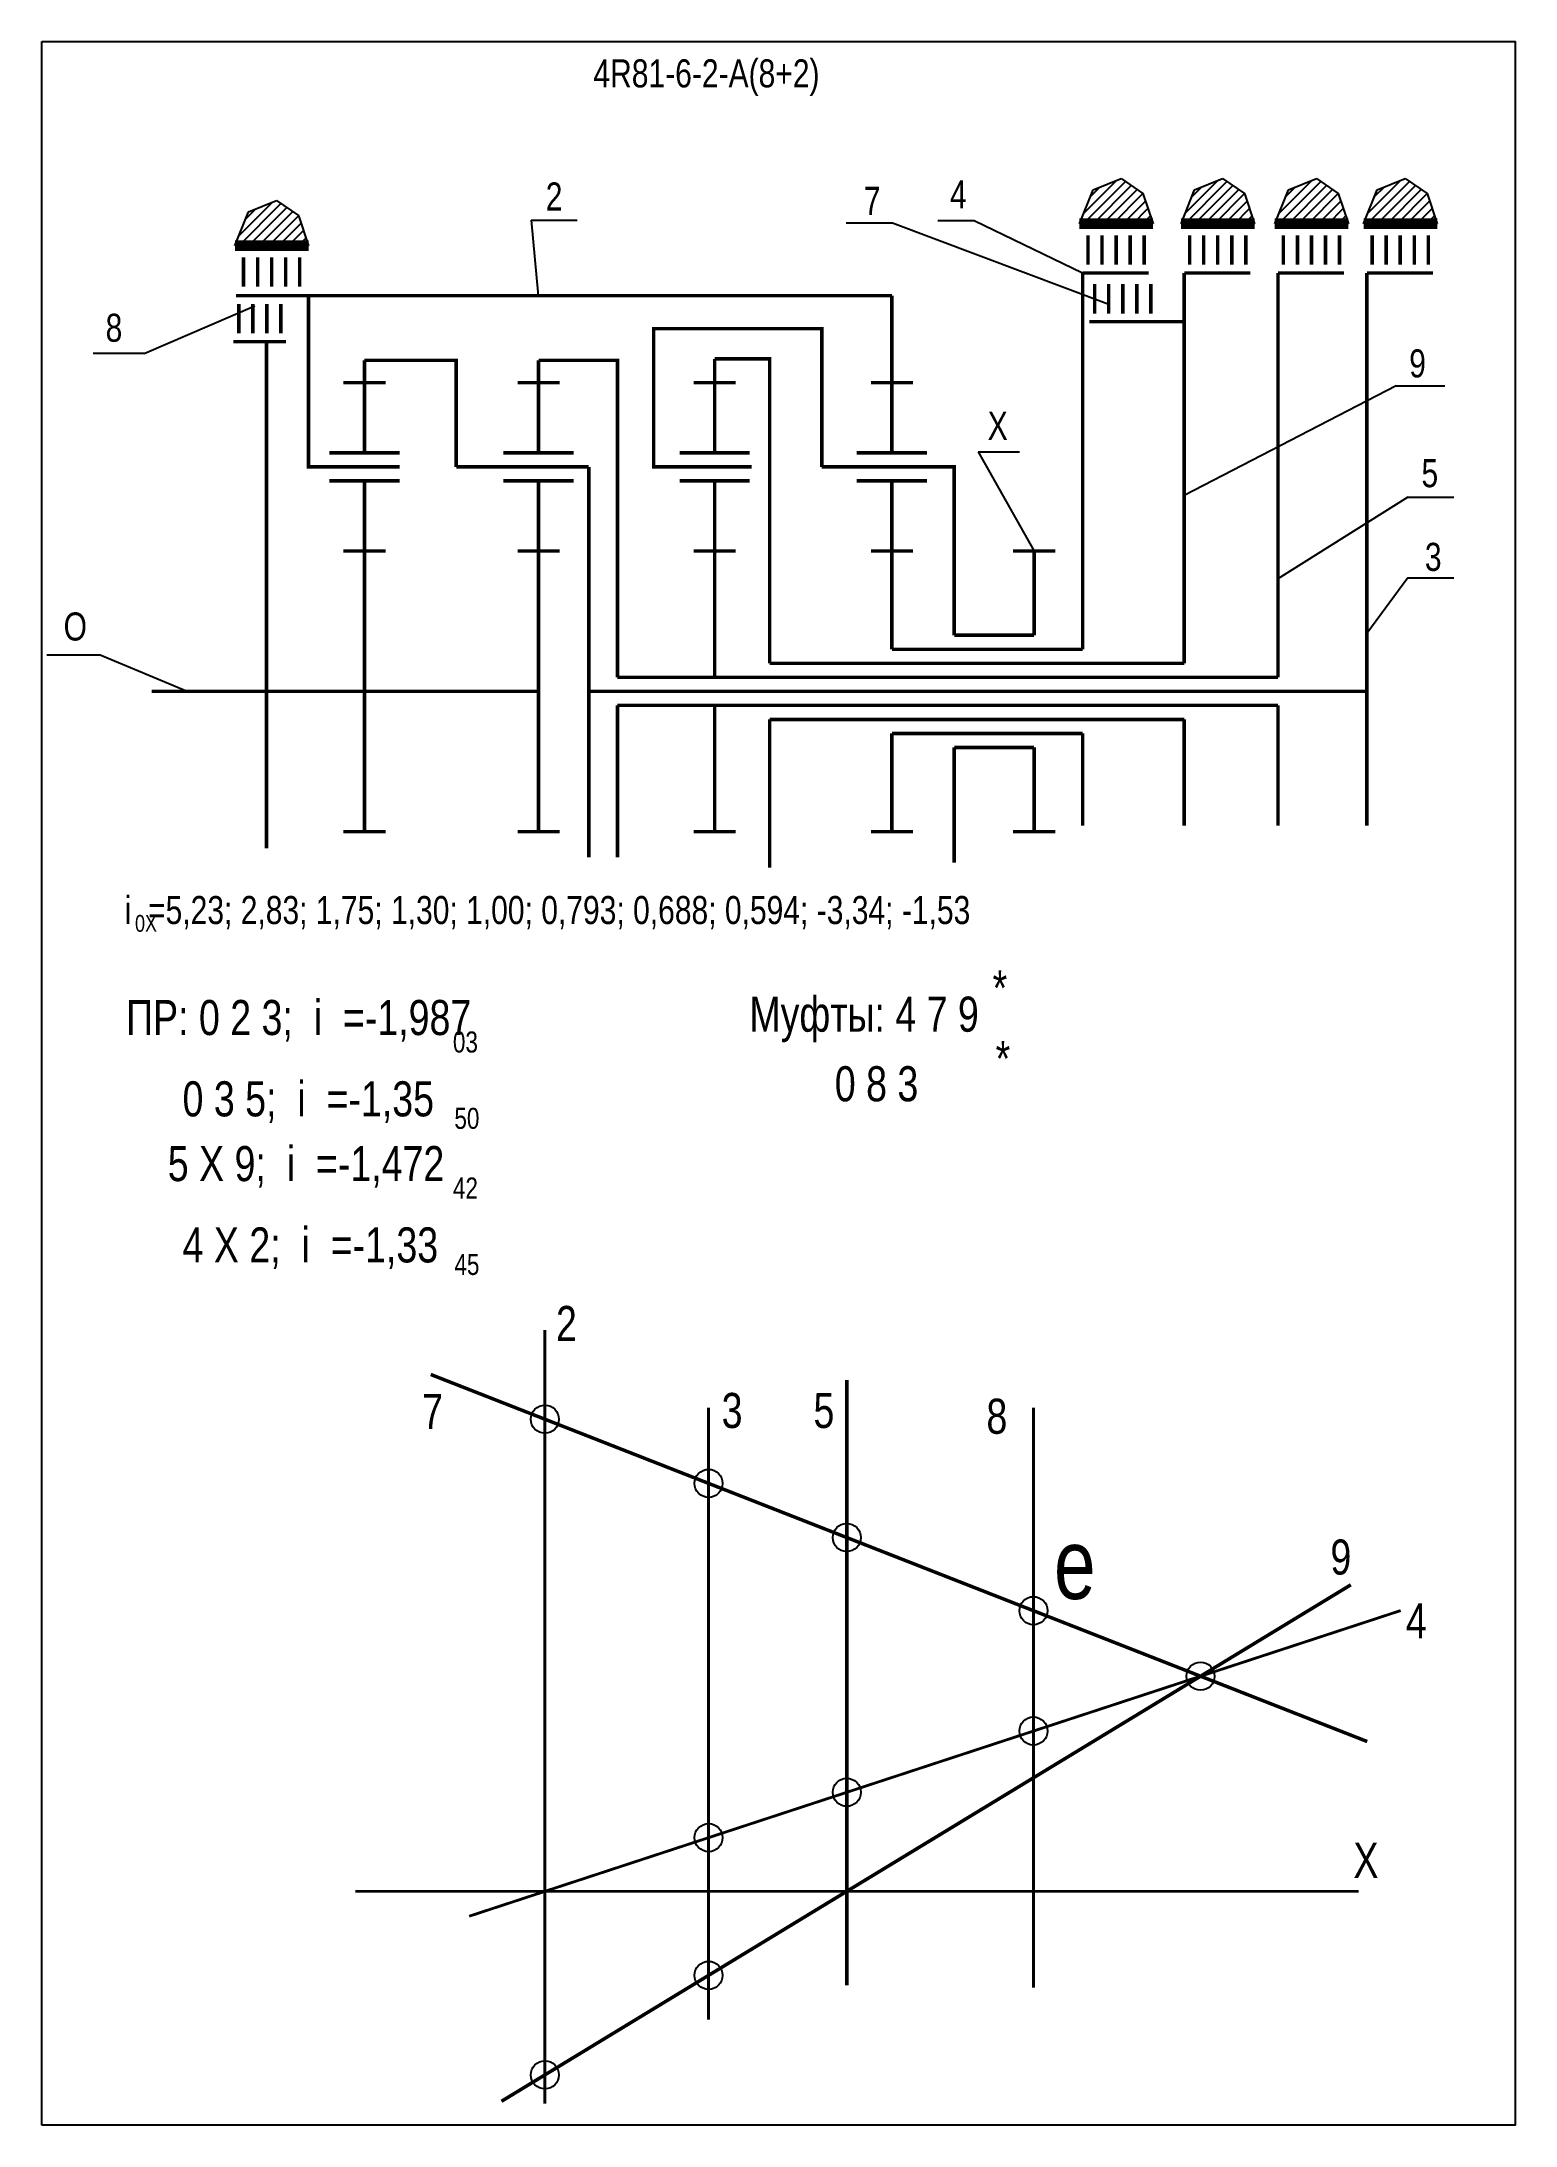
# Model space of a CAD drawing. Extents: x -727 to -142, y 153 to 837.
# Drawn here: x -352.4 to -142.4, y 152.9 to 449.9 of the extents above.
import ezdxf

# ---------------------------------------------------------------- set-up
doc = ezdxf.new("R2010")
doc.units = 0
doc.header["$LTSCALE"] = 15
doc.layers.get('0').update_dxf_attribs({"linetype": 'CONTINUOUS'})
doc.layers.add('DIM', color=92, linetype='CONTINUOUS')
doc.layers.add('MAIN', color=5, linetype='CONTINUOUS')
doc.styles.add('AMK', font='amk.shx', dxfattribs={"width": 0.8})

msp = doc.modelspace()

# ---------------------------------------------------------------- hatches: boundary and pattern name
at = {"layer": 'DIM'}
h = msp.add_hatch(dxfattribs=at)
h.set_pattern_fill('_USER', color=0, angle=45, style=0, pattern_type=0)
h.set_pattern_definition([(45, (47.6843, -1.7795), (-0.7071068, 0.7071068), [])])
h.paths.add_polyline_path([(-202.61, 428.74), (-204.56, 423.92), (-194.06, 423.92), (-195.51, 428.24), (-198.62, 430.36)])
h = msp.add_hatch(dxfattribs=at)
h.set_pattern_fill('_USER', color=0, angle=45, style=0, pattern_type=0)
h.set_pattern_definition([(45, (62.1672, -1.7795), (-0.7071068, 0.7071068), [])])
h.paths.add_polyline_path([(-188.13, 428.74), (-190.07, 423.92), (-179.58, 423.92), (-181.03, 428.24), (-184.14, 430.36)])
h = msp.add_hatch(dxfattribs=at)
h.set_pattern_fill('_USER', color=0, angle=45, style=0, pattern_type=0)
h.set_pattern_definition([(45, (75.5232, -1.7795), (-0.7071068, 0.7071068), [])])
h.paths.add_polyline_path([(-174.77, 428.74), (-176.72, 423.92), (-166.22, 423.92), (-167.67, 428.24), (-170.78, 430.36)])
h = msp.add_hatch(dxfattribs=at)
h.set_pattern_fill('_USER', color=0, angle=45, style=0, pattern_type=0)
h.set_pattern_definition([(45, (88.1816, -1.7795), (-0.7071068, 0.7071068), [])])
h.paths.add_polyline_path([(-162.11, 428.74), (-164.06, 423.92), (-153.56, 423.92), (-155.01, 428.24), (-158.13, 430.36)])
h = msp.add_hatch(dxfattribs=at)
h.set_pattern_fill('_USER', color=0, angle=45, style=0, pattern_type=0)
h.set_pattern_definition([(45, (-72.648, -4.9228), (-0.7071068, 0.7071068), [])])
h.paths.add_polyline_path([(-322.94, 425.6), (-324.89, 420.78), (-314.39, 420.78), (-315.84, 425.1), (-318.96, 427.21)])

# ---------------------------------------------------------------- linework, layer by layer
at = {"const_width": 0.4}
for points in [[(-280.72, 266.24), (-280.72, 155.96)], [(-257.4, 255.14), (-257.4, 167.94)], [(-211.1, 255.14), (-211.1, 172.49)], [(-291.52, 182.67), (-158.77, 226.24)]]:
    msp.add_lwpolyline(points, dxfattribs=at)
at = {"layer": 'DIM', "color": 0}
for p, q in [((-204.56, 423.92), (-202.61, 428.74)), ((-202.61, 428.74), (-198.62, 430.36)), ((-198.62, 430.36), (-195.51, 428.24)), ((-195.51, 428.24), (-194.06, 423.92)), ((-190.07, 423.92), (-188.13, 428.74)), ((-188.13, 428.74), (-184.14, 430.36)), ((-184.14, 430.36), (-181.03, 428.24)), ((-181.03, 428.24), (-179.58, 423.92)), ((-176.72, 423.92), (-174.77, 428.74)), ((-174.77, 428.74), (-170.78, 430.36)), ((-170.78, 430.36), (-167.67, 428.24)), ((-167.67, 428.24), (-166.22, 423.92)), ((-164.06, 423.92), (-162.11, 428.74)), ((-162.11, 428.74), (-158.13, 430.36)), ((-158.13, 430.36), (-155.01, 428.24)), ((-155.01, 428.24), (-153.56, 423.92)), ((-324.89, 420.78), (-322.94, 425.6)), ((-322.94, 425.6), (-318.96, 427.21)), ((-318.96, 427.21), (-315.84, 425.1)), ((-315.84, 425.1), (-314.39, 420.78)), ((-282.7, 424.42), (-281.66, 413.66)), ((-282.7, 424.42), (-276.13, 424.42)), ((-237.77, 424.05), (-231.2, 424.05)), ((-231.2, 424.05), (-200.37, 412.46)), ((-224.73, 424.37), (-219.54, 424.37)), ((-219.54, 424.37), (-204.09, 416.9)), ((-203.3, 423.73), (-196.39, 423.73)), ((-188.82, 423.73), (-181.91, 423.73)), ((-175.46, 423.73), (-168.55, 423.73)), ((-162.81, 423.73), (-155.89, 423.73)), ((-337.84, 405.4), (-322.05, 412.22)), ((-337.84, 405.4), (-345.1, 405.4)), ((-159.39, 400.79), (-189.61, 385.16)), ((-159.39, 400.79), (-152.48, 400.79)), ((-219, 391.39), (-213.09, 391.39)), ((-219, 391.39), (-211, 377.26)), ((-157.75, 384.93), (-176.25, 373.31)), ((-157.75, 384.93), (-151.18, 384.93)), ((-157.75, 373.45), (-163.59, 365.52)), ((-157.75, 373.45), (-151.18, 373.45)), ((-344.12, 362.44), (-351.72, 362.44)), ((-331.72, 357.26), (-344.12, 362.44))]:
    msp.add_line(p, q, dxfattribs=at)
for points, const_width in [([(-204.09, 363.26), (-204.09, 416.9)], 0.5), ([(-189.61, 361.26), (-189.61, 416.9)], 0.5), ([(-176.25, 359.26), (-176.25, 416.9)], 0.5), ([(-163.59, 357.26), (-163.59, 416.9)], 0.5), ([(-324.72, 413.66), (-260.86, 413.66)], 0.5), ([(-311.46, 389.26), (-314.4, 389.26), (-314.4, 413.66)], 0.5), ([(-267.75, 413.66), (-231.27, 413.66)], 0.5), ([(-320.4, 334.87), (-320.4, 407.11)], 0.5), ([(-261.13, 389.26), (-265.21, 389.26), (-265.21, 408.96), (-241.26, 408.96), (-241.26, 389.26)], 0.5), ([(-306.43, 404.45), (-293.36, 404.45), (-293.36, 389.26)], 0.5), ([(-281.62, 404.45), (-270.38, 404.45), (-270.38, 359.26)], 0.5), ([(-256.52, 404.65), (-248.69, 404.65), (-248.69, 361.26)], 0.5), ([(-274.47, 389.26), (-274.47, 333.6)], 0.5), ([(-251.52, 389.26), (-251.27, 389.26)], 0.5), ([(-226.27, 389.26), (-222.39, 389.26), (-222.39, 365.26)], 0.5), ([(-222.39, 365.26), (-211, 365.26)], 0.5), ([(-231.27, 363.26), (-204.09, 363.26)], 0.5), ([(-270.38, 359.26), (-176.25, 359.26)], 0.5), ([(-248.69, 361.26), (-189.61, 361.26)], 0.5), ([(-336.77, 357.26), (-281.62, 357.26)], 0.5), ([(-274.47, 357.26), (-163.59, 357.26)], 0.5), ([(-163.59, 338.13), (-163.59, 357.26)], 0.5), ([(-270.38, 355.26), (-176.25, 355.26)], 0.5), ([(-270.38, 355.26), (-270.38, 333.6)], 0.5), ([(-248.69, 353.26), (-189.61, 353.26)], 0.5), ([(-248.69, 353.26), (-248.69, 332.13)], 0.5), ([(-189.61, 338.13), (-189.61, 353.26)], 0.5), ([(-176.25, 338.13), (-176.25, 355.26)], 0.5), ([(-231.27, 351.26), (-204.09, 351.26)], 0.5), ([(-204.09, 338.13), (-204.09, 351.26)], 0.5), ([(-222.39, 349.26), (-222.39, 332.86)], 0.5), ([(-222.39, 349.26), (-211, 349.26)], 0.5), ([(-163.53, 207.57), (-296.99, 259.89)], 0.5), ([(-237.7, 259.11), (-237.7, 172.82)], 0.5), ([(-165.87, 229.91), (-286.91, 156.29)], 0.5), ([(-307.72, 186.22), (-164.75, 186.22)], 0.4)]:
    msp.add_lwpolyline(points, dxfattribs=dict(at, const_width=const_width))
for centre in [(-280.72, 253.51), (-257.4, 244.37), (-237.7, 236.65), (-211.1, 226.22), (-187.29, 216.88), (-211.1, 209.07), (-237.7, 200.34), (-257.4, 193.87), (-257.4, 174.24), (-280.72, 160.06)]:
    msp.add_circle(centre, 2, dxfattribs=at)
at = {"layer": 'MAIN'}
for points in [[(-352.43, 152.87), (-352.43, 449.87)], [(-352.43, 449.87), (-142.43, 449.87), (-142.43, 152.87), (-352.43, 152.87)]]:
    msp.add_lwpolyline(points, dxfattribs=at)
at = {"layer": 'MAIN', "color": 0}
for points, const_width in [([(-204.56, 423.92), (-194.06, 423.92)], 1.5), ([(-195.32, 422.27), (-195.32, 418.07)], 0.5), ([(-190.07, 423.92), (-179.58, 423.92)], 1.5), ([(-180.84, 422.27), (-180.84, 418.07)], 0.5), ([(-176.72, 423.92), (-166.22, 423.92)], 1.5), ([(-167.48, 422.27), (-167.48, 418.07)], 0.5), ([(-164.06, 423.92), (-153.56, 423.92)], 1.5), ([(-154.83, 422.27), (-154.83, 418.07)], 0.5), ([(-324.89, 420.78), (-314.39, 420.78)], 1.5), ([(-315.66, 419.13), (-315.66, 414.93)], 0.5), ([(-204.09, 416.9), (-194.68, 416.9)], 0.5), ([(-189.61, 416.9), (-180.2, 416.9)], 0.5), ([(-176.25, 416.9), (-166.84, 416.9)], 0.5), ([(-163.59, 416.9), (-154.18, 416.9)], 0.5), ([(-231.27, 391.26), (-231.27, 413.66)], 0.5), ([(-194.37, 415.32), (-194.37, 411.12)], 0.5), ([(-203.14, 409.95), (-189.61, 409.95)], 0.5), ([(-325.11, 407.11), (-317.6, 407.11)], 0.5), ([(-306.43, 401.26), (-306.43, 404.45)], 0.5), ([(-281.62, 401.26), (-281.62, 404.45)], 0.5), ([(-256.52, 401.26), (-256.52, 404.65)], 0.5), ([(-306.43, 401.26), (-309.43, 401.26)], 0.5), ([(-306.43, 391.26), (-306.43, 401.26)], 0.5), ([(-306.43, 401.26), (-303.43, 401.26)], 0.5), ([(-281.62, 401.26), (-284.62, 401.26)], 0.5), ([(-281.62, 391.26), (-281.62, 401.26)], 0.5), ([(-281.62, 401.26), (-278.62, 401.26)], 0.5), ([(-256.52, 401.26), (-259.52, 401.26)], 0.5), ([(-256.52, 391.26), (-256.52, 401.26)], 0.5), ([(-256.52, 401.26), (-253.52, 401.26)], 0.5), ([(-231.27, 401.26), (-234.27, 401.26)], 0.5), ([(-231.27, 401.26), (-228.27, 401.26)], 0.5), ([(-301.43, 389.26), (-311.46, 389.26)], 0.5), ([(-274.47, 389.26), (-293.36, 389.26)], 0.5), ([(-251.52, 389.26), (-261.13, 389.26)], 0.5), ([(-226.27, 389.26), (-241.26, 389.26)], 0.5), ([(-306.43, 387.26), (-311.43, 387.26)], 0.5), ([(-306.43, 377.26), (-306.43, 387.26), (-301.43, 387.26)], 0.5), ([(-281.62, 387.26), (-286.62, 387.26)], 0.5), ([(-281.62, 377.26), (-281.62, 387.26), (-276.62, 387.26)], 0.5), ([(-256.52, 387.26), (-261.52, 387.26)], 0.5), ([(-256.52, 377.26), (-256.52, 387.26), (-251.52, 387.26)], 0.5), ([(-231.27, 387.26), (-236.27, 387.26)], 0.5), ([(-231.27, 377.26), (-231.27, 387.26), (-226.27, 387.26)], 0.5), ([(-306.43, 377.26), (-309.43, 377.26)], 0.5), ([(-306.43, 357.26), (-306.43, 377.26)], 0.5), ([(-306.43, 377.26), (-303.43, 377.26)], 0.5), ([(-281.62, 377.26), (-284.62, 377.26)], 0.5), ([(-281.62, 357.26), (-281.62, 377.26)], 0.5), ([(-281.62, 377.26), (-278.62, 377.26)], 0.5), ([(-256.52, 377.26), (-259.52, 377.26)], 0.5), ([(-256.52, 359.26), (-256.52, 377.26)], 0.5), ([(-256.52, 377.26), (-253.52, 377.26)], 0.5), ([(-231.27, 377.26), (-234.27, 377.26)], 0.5), ([(-231.27, 363.26), (-231.27, 377.26)], 0.5), ([(-231.27, 377.26), (-228.27, 377.26)], 0.5), ([(-211, 377.26), (-214, 377.26)], 0.5), ([(-211, 365.26), (-211, 377.26)], 0.5), ([(-211, 377.26), (-208, 377.26)], 0.5), ([(-306.43, 357.26), (-306.43, 337.26)], 0.5), ([(-281.62, 357.26), (-281.62, 337.26)], 0.5), ([(-256.52, 355.26), (-256.52, 337.26)], 0.5), ([(-231.27, 351.26), (-231.27, 337.26)], 0.5), ([(-211, 349.26), (-211, 337.26)], 0.5), ([(-306.43, 337.26), (-309.43, 337.26)], 0.5), ([(-306.43, 337.26), (-303.43, 337.26)], 0.5), ([(-281.62, 337.26), (-284.62, 337.26)], 0.5), ([(-281.62, 337.26), (-278.62, 337.26)], 0.5), ([(-256.52, 337.26), (-259.52, 337.26)], 0.5), ([(-256.52, 337.26), (-253.52, 337.26)], 0.5), ([(-231.27, 337.26), (-234.27, 337.26)], 0.5), ([(-231.27, 337.26), (-228.27, 337.26)], 0.5), ([(-211, 337.26), (-214, 337.26)], 0.5), ([(-211, 337.26), (-208, 337.26)], 0.5)]:
    msp.add_lwpolyline(points, dxfattribs=dict(at, const_width=const_width))
for points in [[(-203.32, 422.27, 0.5, 0.5, 0), (-203.32, 418.07, 0.5, 0.5, 0)], [(-201.32, 422.27, 0.5, 0.5, 0), (-201.32, 418.07, 0.5, 0.5, 0)], [(-199.32, 422.27, 0.5, 0.5, 0), (-199.32, 418.07, 0.5, 0.5, 0)], [(-197.32, 422.27, 0.5, 0.5, 0), (-197.32, 418.07, 0.5, 0.5, 0)], [(-188.84, 422.27, 0.5, 0.5, 0), (-188.84, 418.07, 0.5, 0.5, 0)], [(-186.84, 422.27, 0.5, 0.5, 0), (-186.84, 418.07, 0.5, 0.5, 0)], [(-184.84, 422.27, 0.5, 0.5, 0), (-184.84, 418.07, 0.5, 0.5, 0)], [(-182.84, 422.27, 0.5, 0.5, 0), (-182.84, 418.07, 0.5, 0.5, 0)], [(-175.48, 422.27, 0.5, 0.5, 0), (-175.48, 418.07, 0.5, 0.5, 0)], [(-173.48, 422.27, 0.5, 0.5, 0), (-173.48, 418.07, 0.5, 0.5, 0)], [(-171.48, 422.27, 0.5, 0.5, 0), (-171.48, 418.07, 0.5, 0.5, 0)], [(-169.48, 422.27, 0.5, 0.5, 0), (-169.48, 418.07, 0.5, 0.5, 0)], [(-162.83, 422.27, 0.5, 0.5, 0), (-162.83, 418.07, 0.5, 0.5, 0)], [(-160.83, 422.27, 0.5, 0.5, 0), (-160.83, 418.07, 0.5, 0.5, 0)], [(-158.83, 422.27, 0.5, 0.5, 0), (-158.83, 418.07, 0.5, 0.5, 0)], [(-156.83, 422.27, 0.5, 0.5, 0), (-156.83, 418.07, 0.5, 0.5, 0)], [(-323.66, 419.13, 0.5, 0.5, 0), (-323.66, 414.93, 0.5, 0.5, 0)], [(-321.66, 419.13, 0.5, 0.5, 0), (-321.66, 414.93, 0.5, 0.5, 0)], [(-319.66, 419.13, 0.5, 0.5, 0), (-319.66, 414.93, 0.5, 0.5, 0)], [(-317.66, 419.13, 0.5, 0.5, 0), (-317.66, 414.93, 0.5, 0.5, 0)], [(-202.37, 415.32, 0.5, 0.5, 0), (-202.37, 411.12, 0.5, 0.5, 0)], [(-200.37, 415.32, 0.5, 0.5, 0), (-200.37, 411.12, 0.5, 0.5, 0)], [(-198.37, 415.32, 0.5, 0.5, 0), (-198.37, 411.12, 0.5, 0.5, 0)], [(-196.37, 415.32, 0.5, 0.5, 0), (-196.37, 411.12, 0.5, 0.5, 0)], [(-324.34, 412.48, 0.5, 0.5, 0), (-324.34, 408.28, 0.5, 0.5, 0)], [(-322.34, 412.48, 0.5, 0.5, 0), (-322.34, 408.28, 0.5, 0.5, 0)], [(-320.34, 412.48, 0.5, 0.5, 0), (-320.34, 408.28, 0.5, 0.5, 0)], [(-318.34, 412.48, 0.5, 0.5, 0), (-318.34, 408.28, 0.5, 0.5, 0)], [(-301.43, 391.26, 0.5, 0.5, 0), (-311.43, 391.26, 0.5, 0.5, 0)], [(-276.62, 391.26, 0.5, 0.5, 0), (-286.62, 391.26, 0.5, 0.5, 0)], [(-251.52, 391.26, 0.5, 0.5, 0), (-261.52, 391.26, 0.5, 0.5, 0)], [(-226.27, 391.26, 0.5, 0.5, 0), (-236.27, 391.26, 0.5, 0.5, 0)]]:
    msp.add_lwpolyline(points, format="xyseb", dxfattribs=at)

# ---------------------------------------------------------------- texts
at = {"layer": 'DIM', "color": 0, "style": 'AMK', "width": 0.8}
for s, height, p in [('4R81-6-2-A(8+2)', 4, (-273.81, 443.35)), ('2', 4, (-280.6, 425.8)), ('7', 4, (-235.27, 425.18)), ('4', 4, (-223, 426.09)), ('8', 4, (-343.32, 407.09)), ('9', 4, (-157.55, 402.01)), ('X', 4, (-217.62, 393.11)), ('5', 4, (-155.8, 386.36)), ('3', 4, (-155.32, 374.43)), ('O', 4, (-349.31, 364.51)), ('i  =5,23; 2,83; 1,75; 1,30; 1,00; 0,793; 0,688; 0,594; -3,34; -1,53', 4, (-340.6, 324.09)), ('0X', 2.4, (-339.13, 322.99)), ('*', 5, (-216.92, 312.48)), (' ПР: 0 2 3;  i  =-1,987', 5, (-341.89, 308.27)), ('Муфты: 4 7 9', 5, (-251.58, 308.75)), ('03', 3, (-293.83, 305.78)), ('*', 5, (-216.49, 302.41)), ('       0 8 3', 5, (-249.81, 298.83)), ('    0 3 5;  i  =-1,35', 5, (-338.3, 296.68)), ('50', 3, (-293.62, 294.9)), ('     5 X 9;  i  =-1,472', 5, (-341.89, 287.45)), ('42', 3, (-293.83, 284.97)), ('    4 X 2;  i  =-1,33', 5, (-338.3, 275.86)), ('45', 3, (-293.62, 274.08)), ('2', 5, (-279.14, 264.66)), ('7', 5, (-298.21, 252.12)), ('3', 5, (-255.53, 252.26)), ('5', 5, (-242.45, 252.26)), ('8', 5, (-217.8, 251.44)), ('e', 10, (-208.18, 227.89)), ('9', 5, (-168.78, 231.37)), ('4', 5, (-158.02, 222.28)), ('X', 5, (-165.5, 188.14))]:
    msp.add_text(s, height=height, dxfattribs=at).set_placement(p)

doc.saveas('drawing.dxf')
